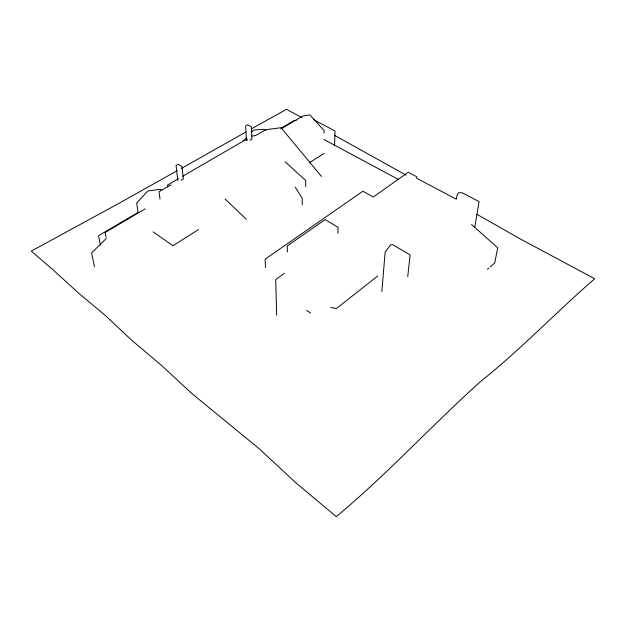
<?xml version="1.0" encoding="UTF-8"?>
<svg xmlns="http://www.w3.org/2000/svg" width="626" height="626" viewBox="0 0 626 626"><rect width="100%" height="100%" fill="white"/><g stroke="black" fill="none" stroke-linecap="round" stroke-linejoin="round"><path stroke-width="0.94" d="M302.233 204.71L302.233 198.473L295.339 187.268M305.707 186.704L305.731 180.523L285.104 161.774M324.033 133.048L324.088 130.513L309.893 114.879L302.757 116.037L281.277 128.69M334.581 145.568L335.02 130.959L313.861 119.848M337.923 233.341L338.134 227.363L325.137 219.601L287.279 245.971L287.365 251.981M381.837 291.567L385.154 252.067L390.734 244.735L392.596 244.633L410.108 254.907L407.745 276.559M474.735 227.254L479.086 201.611L462.207 192.808L458.694 192.667L456.964 195.234L456.377 199.232L416.587 178.214L416.744 176.759L408.246 172.283L373.268 197.018L362.916 191.227L265.166 259.141L265.479 267.67M243.835 140.787L246.441 137.916M251.652 132.188L253.6 130.036L263.624 129.292L265.964 130.591M106.326 238.467L91.576 252.896L94.518 266.856M487.427 269.313L488.89 268.038M490.346 266.77L494.728 262.943L497.701 247.755L471.519 224.491M377.775 275.972L336.514 308.438L330.716 307.53M284.4 273.272L275.714 279.525L276.661 315.089M309.393 162.713L324.072 153.386M198.465 229.585L172.956 245.713L153.104 231.839M280.784 128.424L294.267 120.489L296.153 120.497M145.193 208.865L105.168 232.449L106.084 237.207M181.219 180.304L183.355 179.052L181.978 166.586L178.238 164.255L176.078 165.483L177.815 180.523M249.993 140.193L251.902 139.082L251.355 126.882L247.614 124.801L245.689 125.896L246.417 140.615L247.685 139.88M170.867 184.866L159.027 191.752L160.029 199.162M178.496 178.692L167.518 185.061L167.745 186.869M182.722 176.235L246.918 138.972M245.932 131.984L181.501 168.355M251.738 128.674L286.497 109.354L301.865 117.524M177.244 170.663L117.359 204.217L31.3 251.096L54.611 271.222L78.712 293.234L104.941 315.128L131.757 340.301L161.023 364.95L191.47 393.214L259.524 449.014L296.567 483.444L336.295 516.646C387.001 474.414 431.572 425.57 480.58 381.484C520.746 349.574 555.982 312.241 594.7 278.766L521.395 239.539L477.004 214.366M251.988 136.03L255.549 135.584L265.635 129.715L281.035 127.704L321.459 176.399M323.908 139.488L398.598 179.545M406.102 175.186L334.574 135.349M161.758 190.367L160.201 189.342L147.791 191.008L136.648 203.02L138.127 212.402L98.556 235.689L100.473 245.235M306.748 310.41L310.606 313.023M225.086 199.021L246.206 219.163"/></g></svg>
